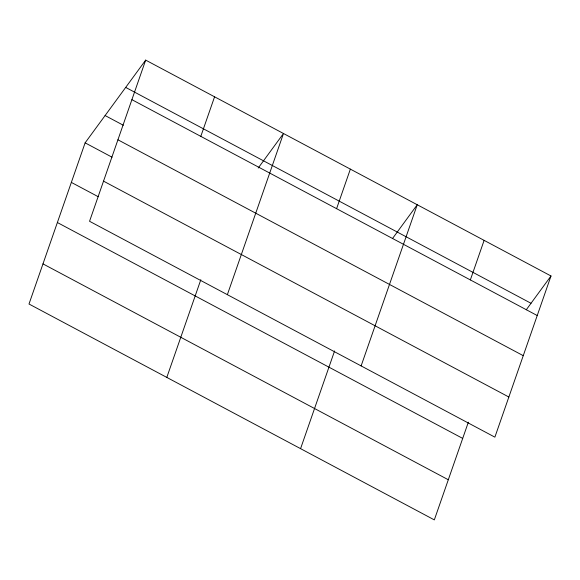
<?xml version="1.0" encoding="UTF-8"?>
<svg xmlns="http://www.w3.org/2000/svg" width="580" height="580" viewBox="0 0 580 580"><rect width="100%" height="100%" fill="white"/><g stroke="black" fill="none" stroke-linecap="round" stroke-linejoin="round"><path stroke-width="0.87" d="M145.674 60.11L89.552 221.277L494.878 437.153L551 275.986L145.674 60.11L85.122 142.847L29 304.014L434.326 519.89L468.35 422.182M200.803 136.358L214.578 96.809M166.808 377.413L200.832 279.705M227.36 294.676L283.482 133.509L258.223 168.026M336.589 208.677L350.363 169.128M300.57 448.652L334.595 350.943M361.123 365.915L417.245 204.747L392.508 238.539M470.351 279.915L484.119 240.367M526.27 309.778L551 275.986M125.693 87.413L531.019 303.289M131.899 99.666L537.225 315.535M105.103 115.543L123.322 125.251M117.928 139.794L523.254 355.671M85.122 142.847L112.049 157.194M103.53 181.141L508.849 397.017M71.347 182.403L98.281 196.743M57.377 222.531L462.702 438.408M42.978 263.885L448.304 479.754"/></g></svg>
